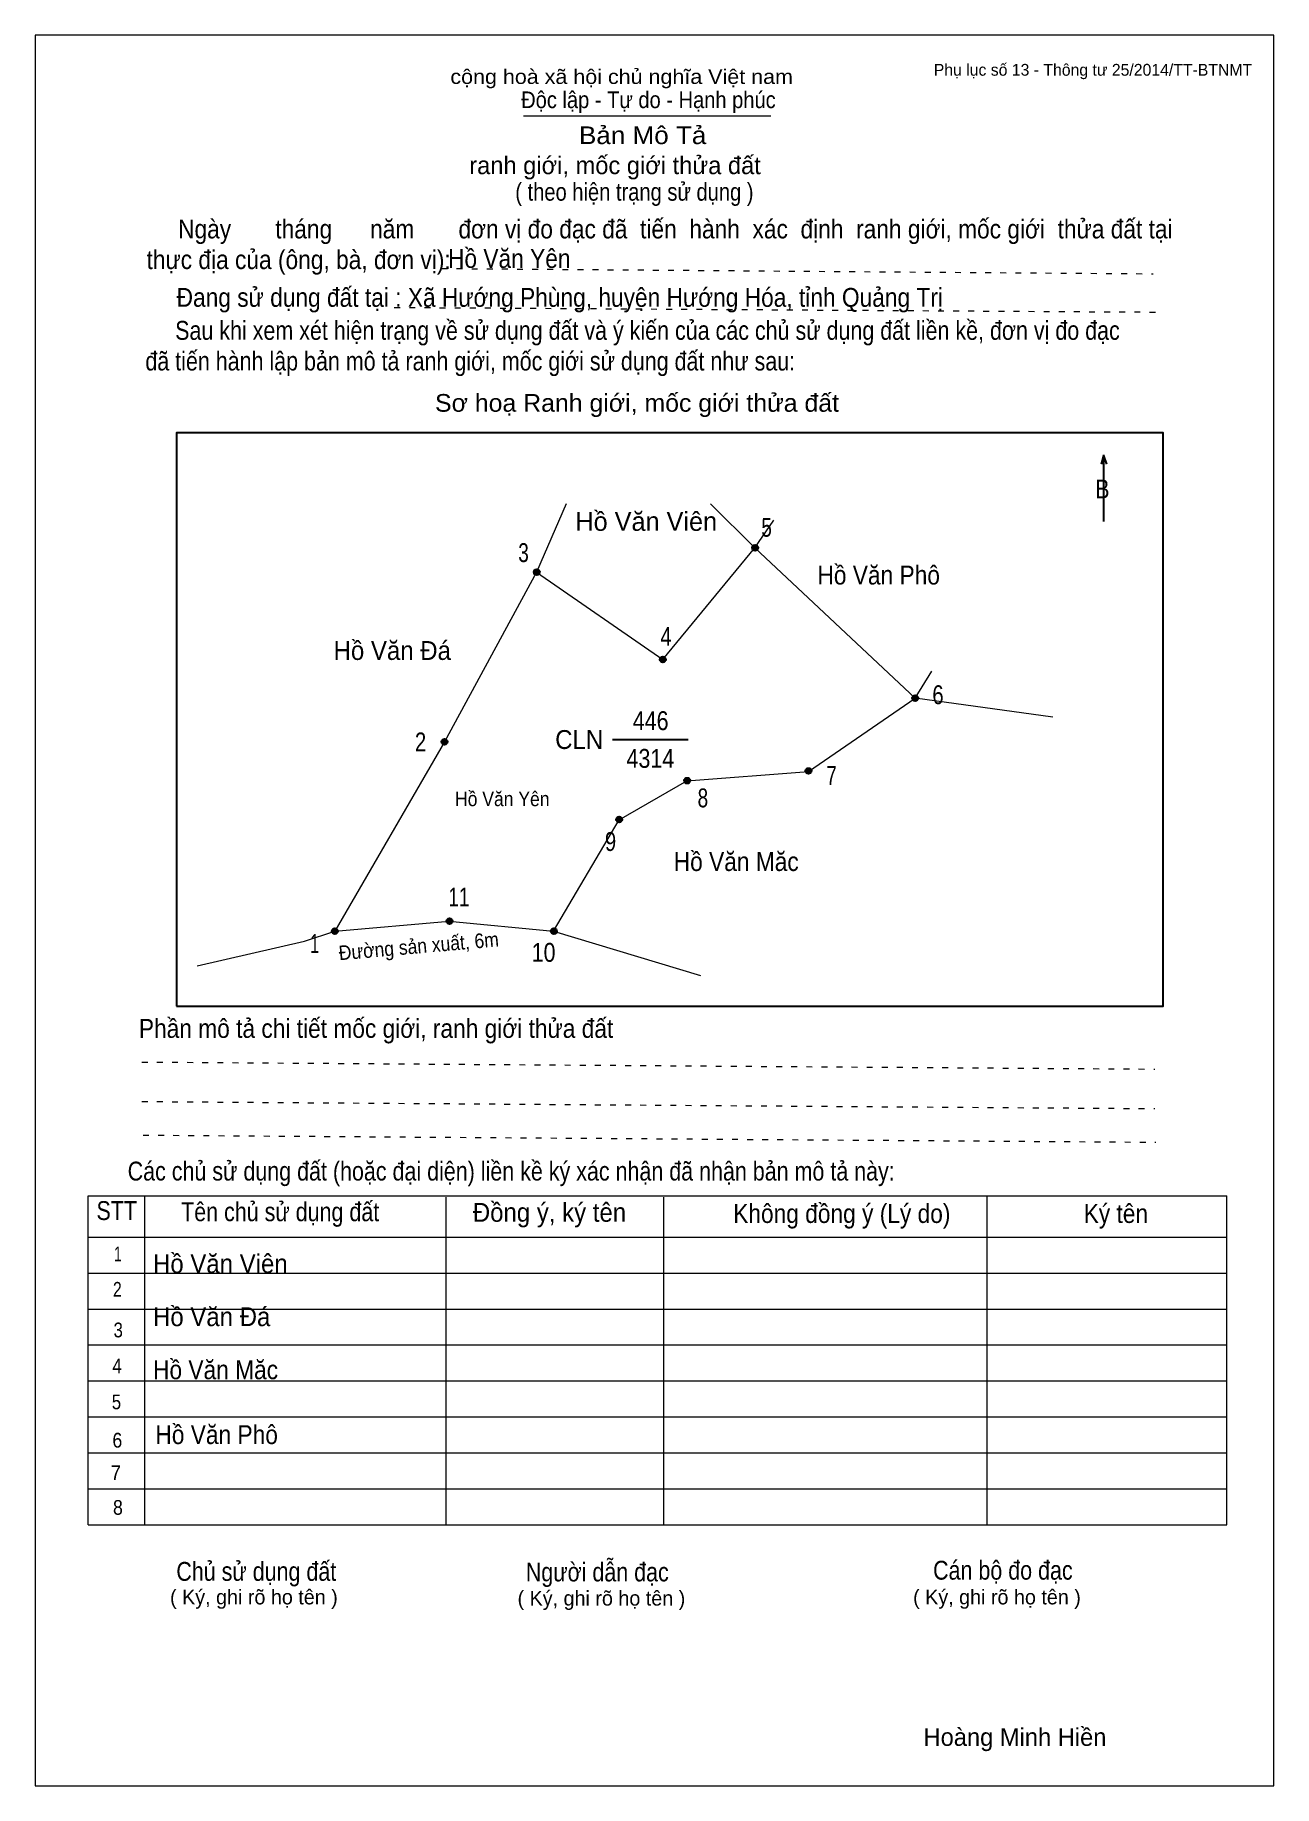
# Model space of a CAD drawing. Header units: centimetres. Extents: x 0 to 21, y 0 to 29.7.
import ezdxf
from ezdxf.enums import TextEntityAlignment as Align

# ---------------------------------------------------------------- set-up
doc = ezdxf.new("R2010")
doc.units = ezdxf.units.CM
doc.header["$LTSCALE"] = 0.13
doc.linetypes.add('DOTTED', pattern=[1.5, 0.3, -1.2])
for name, color, linetype, lineweight in [('1', 7, 'Continuous', 13), ('32', 7, 'Continuous', 25), ('33', 7, 'Continuous', 25), ('61', 7, 'Continuous', 13), ('62', 7, 'Continuous', 13)]:
    doc.layers.add(name, color=color, linetype=linetype, lineweight=lineweight)
for name, color, linetype in [('34', 7, 'Continuous'), ('45', 7, 'Continuous'), ('63', 7, 'Continuous')]:
    doc.layers.add(name, color=color, linetype=linetype)

msp = doc.modelspace()

# ---------------------------------------------------------------- hatches: boundary and pattern name
at = {"layer": '32'}
for points in [[(12.2548, 21, 1), (12.1548, 21, 1)], [(8.5541, 20.5888, 1), (8.4541, 20.5888, 1)], [(10.6923, 19.1086, 1), (10.5923, 19.1086, 1)], [(14.9686, 18.4507, 1), (14.8686, 18.4507, 1)], [(6.9916, 17.7105, 1), (6.8916, 17.7105, 1)], [(13.1594, 17.2171, 1), (13.0594, 17.2171, 1)], [(11.1035, 17.0526, 1), (11.0035, 17.0526, 1)], [(9.9521, 16.3947, 1), (9.8521, 16.3947, 1)], [(7.0747, 14.6686, 1), (6.9747, 14.6686, 1)], [(5.1322, 14.5, 1), (5.0322, 14.5, 1)], [(8.8452, 14.5008, 1), (8.7452, 14.5008, 1)]]:
    msp.add_hatch(color=256, dxfattribs=at).paths.add_polyline_path(points)

# ---------------------------------------------------------------- linework, layer by layer
at = {"layer": '1'}
msp.add_lwpolyline([(21, 0), (21, 29.7), (0, 29.7), (0, 0)], close=True, dxfattribs=at)
at = {"layer": '32'}
for centre in [(12.2048, 21), (8.5041, 20.5888), (10.6423, 19.1086), (14.9186, 18.4507), (6.9416, 17.7105), (13.1094, 17.2171), (11.0535, 17.0526), (9.9021, 16.3947), (7.0247, 14.6686), (5.0822, 14.5), (8.7952, 14.5008)]:
    msp.add_circle(centre, 0.05, dxfattribs=at)
at = {"layer": '33'}
msp.add_line((9.79, 17.75), (11.07, 17.75), dxfattribs=at)
at = {"layer": '61'}
for p, q in [((9, 21.75), (8.5, 20.59)), ((12.2, 21), (11.45, 21.75)), ((12.2, 21), (12.52, 21.47))]:
    msp.add_line(p, q, dxfattribs=at)
for points in [[(8.5, 20.59), (10.64, 19.11), (12.2, 21)], [(8.79, 14.5), (9.9, 16.39), (11.05, 17.05), (13.11, 17.21), (14.92, 18.45), (12.2, 21)], [(8.5, 20.59), (6.94, 17.71), (5.08, 14.5)], [(17.25, 18.13), (14.92, 18.45), (15.2, 18.91)], [(5.08, 14.5), (7.02, 14.67), (8.79, 14.5), (11.28, 13.75)], [(2.75, 13.91), (4.57, 14.33), (5.08, 14.5)]]:
    msp.add_lwpolyline(points, dxfattribs=at)
at = {"layer": '62'}
for p, q in [((8.28, 28.33), (12.47, 28.33)), ((0.9, 10.01), (20.2, 10.01)), ((0.9, 4.43), (0.9, 10.01)), ((1.86, 4.43), (1.86, 10.01)), ((6.97, 4.43), (6.97, 9.99)), ((10.66, 4.43), (10.66, 9.99)), ((16.14, 4.43), (16.14, 10.01)), ((20.2, 4.43), (20.2, 10.01)), ((0.9, 9.31), (20.2, 9.31)), ((0.9, 8.7), (20.2, 8.7)), ((0.9, 8.09), (20.2, 8.09)), ((0.9, 7.48), (20.2, 7.48)), ((0.9, 6.87), (20.2, 6.87)), ((0.9, 6.26), (20.2, 6.26)), ((0.9, 5.65), (20.2, 5.65)), ((0.9, 5.04), (20.2, 5.04)), ((0.9, 4.43), (20.2, 4.43))]:
    msp.add_line(p, q, dxfattribs=at)
at = {"layer": '62', "linetype": 'DOTTED'}
for p, q in [((6.89, 25.74), (18.95, 25.65)), ((6.09, 25.08), (19.04, 25)), ((1.81, 12.28), (18.98, 12.16)), ((1.81, 11.61), (18.98, 11.49)), ((1.83, 11.04), (19, 10.92))]:
    msp.add_line(p, q, dxfattribs=at)
at = {"layer": '62', "lineweight": 25}
for p, q in [((18.11, 22.58), (18.11, 21.45)), ((18.11, 22.57), (18.07, 22.42)), ((18.11, 22.57), (18.16, 22.42))]:
    msp.add_line(p, q, dxfattribs=at)
msp.add_lwpolyline([(2.4, 13.23), (19.12, 13.23), (19.12, 22.95), (2.4, 22.95)], close=True, dxfattribs=at)

# ---------------------------------------------------------------- texts
at = {"layer": '32'}
for s, width, p in [('5', 0.75, (12.4, 21.19)), ('3', 0.75, (8.28, 20.76)), ('4', 0.8, (10.695, 19.34)), ('6', 0.8, (15.305, 18.35)), ('2', 0.8, (6.535, 17.55)), ('7', 0.75, (13.5, 16.98)), ('8', 0.75, (11.32, 16.6)), ('9', 0.8, (9.755, 15.86)), ('11', 0.75, (7.185, 14.92)), ('1', 0.65, (4.74, 14.13)), ('10', 0.85, (8.62, 13.98))]:
    msp.add_text(s, height=0.32, dxfattribs=dict(at, width=width)).set_placement(p, align=Align.CENTER)
at = {"layer": '33'}
msp.add_text('Hồ Văn Viên', height=0.32, dxfattribs=at).set_placement((10.36, 21.29), align=Align.CENTER)
for s, width, p in [('Hồ Văn Phô', 0.9, (14.3, 20.38)), ('Hồ Văn Đá', 0.95, (6.055, 19.1)), ('446', 0.85, (10.435, 17.91)), ('4314', 0.85, (10.43, 17.27)), ('Hồ Văn Măc', 0.9, (11.885, 15.52))]:
    msp.add_text(s, height=0.32, dxfattribs=dict(at, width=width)).set_placement(p, align=Align.CENTER)
at = {"layer": '33', "width": 0.95}
msp.add_text('CLN', height=0.32, dxfattribs=at).set_placement((9.63, 17.59), align=Align.RIGHT)
at = {"layer": '34'}
for s, width, p in [('Hồ Văn Yên', 0.9, (7, 25.75)), ('Hồ Văn Viên', 0.95, (2, 8.7)), ('Hồ Văn Đá', 0.95, (2, 7.8)), ('Hồ Văn Măc', 0.9, (2, 6.9)), ('Hồ Văn Phô', 0.9, (2.04, 5.8))]:
    msp.add_text(s, height=0.32, dxfattribs=dict(at, width=width)).set_placement(p)
at = {"layer": '45', "width": 0.9}
msp.add_text('Hồ Văn Yên', height=0.2467, dxfattribs=at).set_placement((7.92, 16.62), align=Align.CENTER)
msp.add_text('Đường sản xuất, 6m', height=0.2467, rotation=4.98, dxfattribs=at).set_placement((6.5143, 14.1236), align=Align.CENTER)
at = {"layer": '62'}
for s, height, width, p in [('cộng hoà xã hội chủ nghĩa Việt nam', 0.2474, 1.1, (7.04, 28.87)), ('Độc lập - Tự do - Hạnh phúc', 0.2828, 0.9, (8.24, 28.46)), ('Bản Mô Tả', 0.3, 1.1, (9.22, 27.85)), ('( theo hiện trạng sử dụng )', 0.3, 0.85, (8.14, 26.89)), ('     Ngày       tháng      năm       đơn vị đo đạc đã  tiến  hành  xác  định  ranh giới, mốc giới  thửa đất tại ', 0.32, 0.9, (1.89, 26.25)), ('thực địa của (ông, bà, đơn vị): ', 0.32, 0.9, (1.89, 25.73)), ('Đang sử dụng đất tại : Xã Hướng Phùng, huyện Hướng Hóa, tỉnh Quảng Trị', 0.32, 0.9, (2.4, 25.09)), ('     Sau khi xem xét hiện trạng về sử dụng đất và ý kiến của các chủ sử dụng đất liền kề, đơn vị đo đạc ', 0.32, 0.85, (1.87, 24.53)), ('đã tiến hành lập bản mô tả ranh giới, mốc giới sử dụng đất như sau:', 0.32, 0.85, (1.87, 24.01)), ('Sơ hoạ Ranh giới, mốc giới thửa đất', 0.3, 1.05, (6.78, 23.31)), ('B', 0.32, 0.85, (17.97, 21.84)), ('Phần mô tả chi tiết mốc giới, ranh giới thửa đất ', 0.32, 0.9, (1.76, 12.69)), ('Các chủ sử dụng đất (hoặc đại diện) liền kề ký xác nhận đã nhận bản mô tả này:', 0.32, 0.85, (1.57, 10.27))]:
    msp.add_text(s, height=height, dxfattribs=dict(at, width=width)).set_placement(p)
msp.add_text('ranh giới, mốc giới thửa đất', height=0.3, dxfattribs=at).set_placement((7.36, 27.34))
for s, height, width, p in [('STT', 0.32, 0.85, (1.385, 9.6)), ('Tên chủ sử dụng đất', 0.32, 0.85, (4.155, 9.58)), ('Đồng ý, ký tên', 0.32, 0.95, (8.72, 9.57)), ('Không đồng ý (Lý do)', 0.32, 0.9, (13.675, 9.55)), ('Ký tên', 0.32, 0.9, (18.32, 9.55)), ('1', 0.25, 0.7, (1.405, 8.9)), ('2', 0.25, 0.8, (1.395, 8.3)), ('3', 0.25, 0.85, (1.41, 7.61)), ('4', 0.25, 0.85, (1.39, 7)), ('5', 0.25, 0.85, (1.38, 6.39)), ('6', 0.25, 0.9, (1.395, 5.74)), ('7', 0.25, 0.95, (1.37, 5.19)), ('8', 0.25, 0.9, (1.405, 4.6)), ('Người dẫn đạc', 0.32, 0.85, (9.53, 3.47)), ('Chủ sử dụng đất', 0.32, 0.85, (3.75, 3.48)), ('Cán bộ đo đạc', 0.32, 0.85, (16.405, 3.5))]:
    msp.add_text(s, height=height, dxfattribs=dict(at, width=width)).set_placement(p, align=Align.CENTER)
for p in [(3.71, 3.08), (9.6, 3.06), (16.305, 3.08)]:
    msp.add_text('( Ký, ghi rõ họ tên )', height=0.25, dxfattribs=at).set_placement(p, align=Align.CENTER)
at = {"layer": '63'}
msp.add_text('Phụ lục số 13 - Thông tư 25/2014/TT-BTNMT', height=0.2, dxfattribs=at).set_placement((20.63, 29.01), align=Align.RIGHT)
msp.add_text('Hoàng Minh Hiền', height=0.3, dxfattribs=at).set_placement((16.61, 0.68), align=Align.CENTER)

doc.saveas('drawing.dxf')
